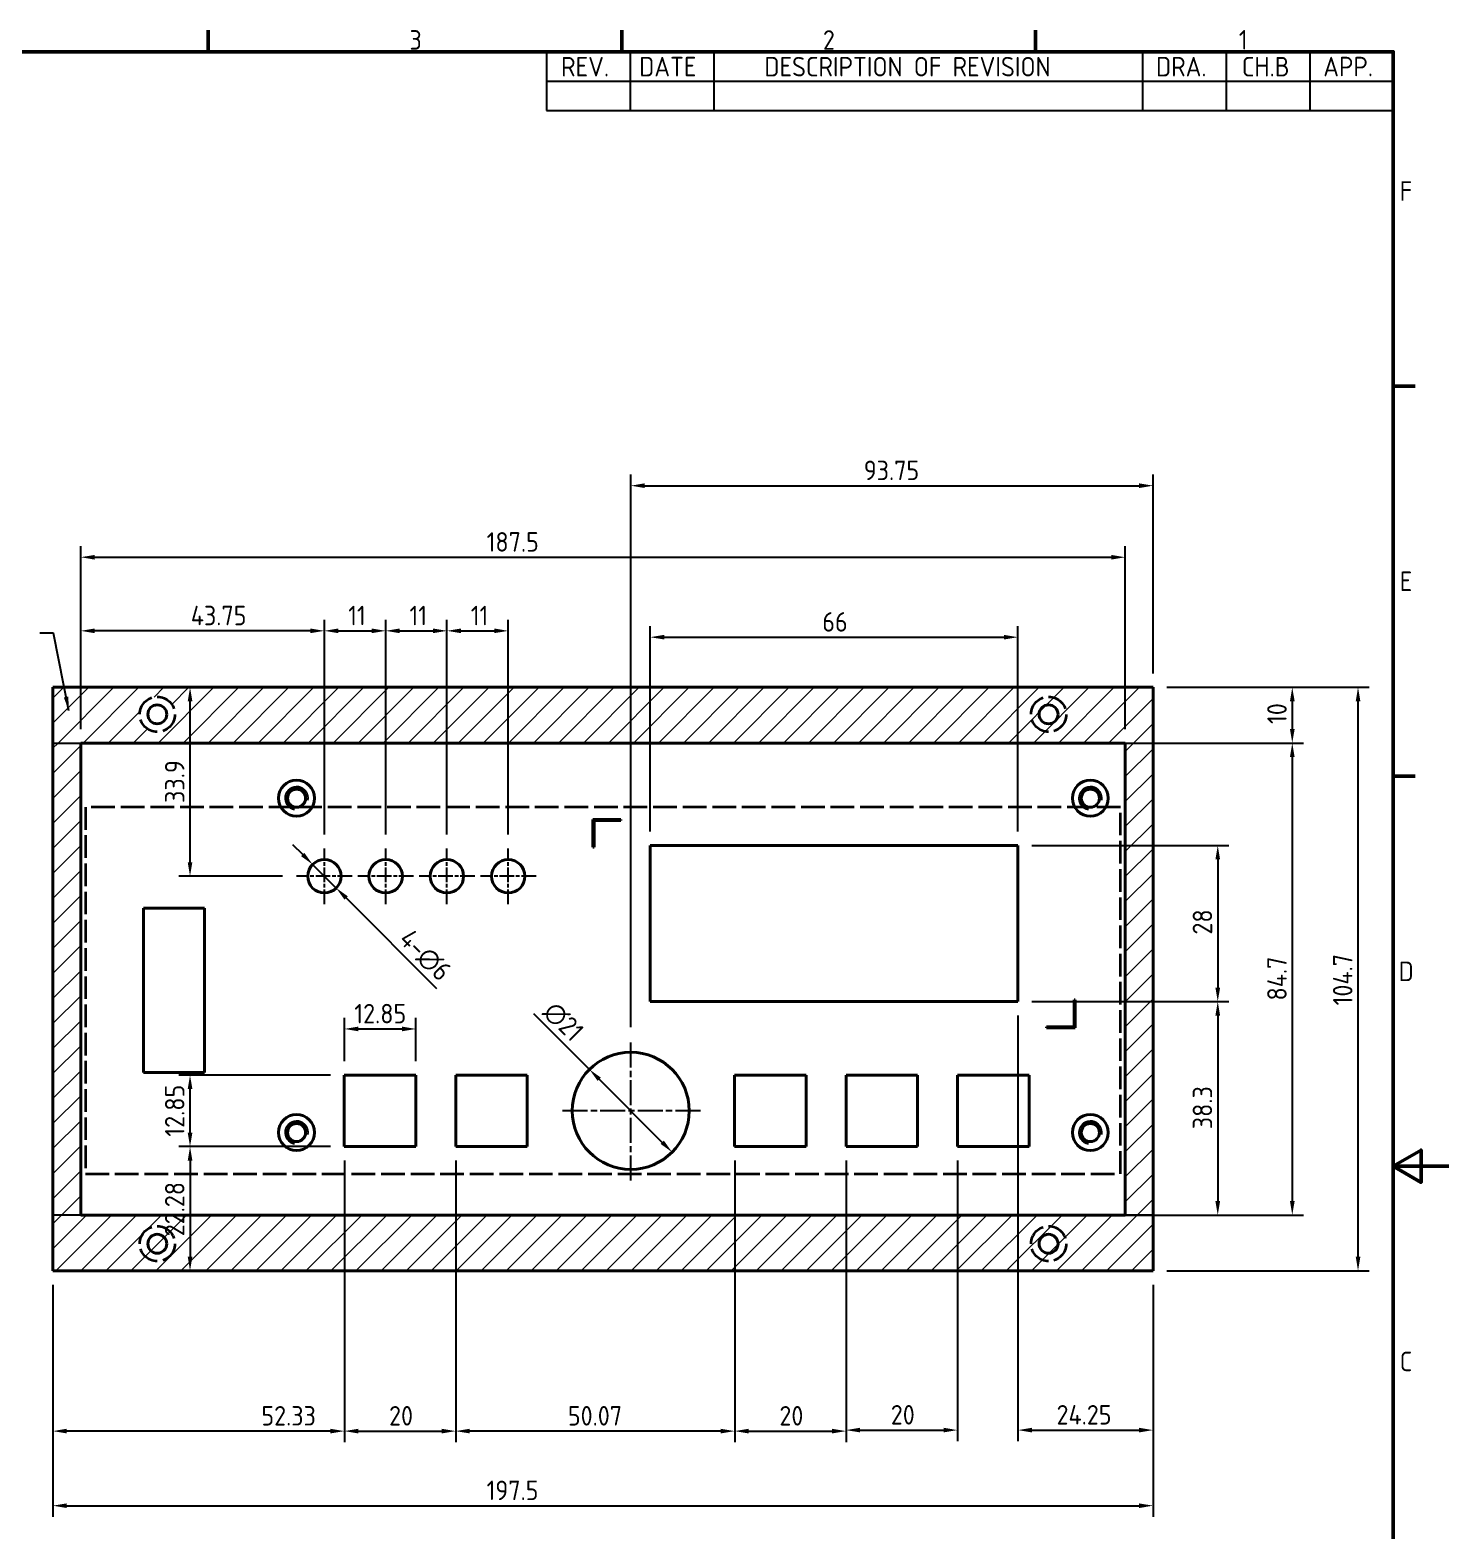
# Model space of a CAD drawing. Header units: millimetres. Extents: x 0 to 594, y 0 to 420.
# Drawn here: x 339.3 to 594, y 144.5 to 413.9 of the extents above; entities that cross this region are included whole.
import ezdxf

# ---------------------------------------------------------------- set-up
doc = ezdxf.new("R2010")
doc.units = ezdxf.units.MM
doc.linetypes.add('CHAIN', pattern=[0.3543, 0.2362, -0.0295, 0.0591, -0.0295])
doc.linetypes.add('DASHED', pattern=[0.2067, 0.1654, -0.0413])
doc.layers.get('0').update_dxf_attribs({"color": 3, "lineweight": 25})
for name, color, linetype, lineweight in [('가려진 것(ISO)', 2, 'DASHED', 35), ('가시적인 것(ISO)', 3, 'Continuous', 40), ('가시적인 좁은 것(ISO)', 3, 'Continuous', 35), ('경계(ISO)', 7, 'Continuous', 50), ('기호(ISO)', 5, 'Continuous', 25), ('스케치 형상(ISO)', 3, 'Continuous', 25), ('중심 표식(ISO)', 1, 'Continuous', 25), ('치수(ISO)', 2, 'Continuous', 25), ('해치(ISO)', 7, 'Continuous', 18)]:
    doc.layers.add(name, color=color, linetype=linetype, lineweight=lineweight)
doc.styles.add('문자 텍스트_PSTEK_POSCO', font='isocp.shx')
doc.styles.add('치수 텍스트_PSTEK_POSCO', font='isocp.shx')
doc.dimstyles.new('치수_PSTEK_POSCO', dxfattribs={"dimtxt": 3.5, "dimasz": 2.5, "dimexe": 2, "dimexo": 2.5, "dimgap": 1, "dimtad": 1, "dimrnd": 1e-08, "dimdsep": 46, "dimtxsty": '치수 텍스트_PSTEK_POSCO', "dimcen": 0.09, "dimdle": 10, "dimclrd": 7, "dimclre": 7, "dimclrt": 2, "dimadec": 1, "dimazin": 2, "dimtfac": 1, "dimtmove": 0, "dimatfit": 3, "dimfxl": 0, "dimtolj": 1, "dimlwd": -1, "dimlwe": -1, "dimarcsym": 0})
doc.dimstyles.new('치수_PSTEK_POSCO$7', dxfattribs={"dimtxt": 3.5, "dimasz": 2.5, "dimexe": 2, "dimexo": 2.5, "dimgap": 1, "dimtad": 1, "dimrnd": 1e-08, "dimdsep": 46, "dimtxsty": '치수 텍스트_PSTEK_POSCO', "dimcen": 0.09, "dimdle": 10, "dimclrd": 7, "dimclre": 7, "dimclrt": 2, "dimadec": 1, "dimazin": 2, "dimtfac": 1, "dimtmove": 0, "dimatfit": 3, "dimfxl": 0, "dimtolj": 1, "dimlwd": -1, "dimlwe": -1, "dimarcsym": 0})
pattern_1 = [(45, (0, 0), (-2.245064, 2.245064), [])]

# ---------------------------------------------------------------- blocks, each defined once
blk = doc.blocks.new('경계 Default Border')
at = {"layer": '경계(ISO)'}
for p, q in [((371.25, 410), (371.25, 413.9)), ((445.5, 410), (445.5, 413.9)), ((519.75, 410), (519.75, 413.9)), ((584, 350), (587.9, 350)), ((584, 280), (587.9, 280))]:
    blk.add_line(p, q, dxfattribs=at)
at = {"layer": '경계(ISO)', "flags": 128}
for points in [[(10, 10), (10, 410), (584, 410), (584, 10), (10, 10)], [(594, 210), (584, 210), (589, 212.89), (589, 207.11), (584, 210)]]:
    blk.add_lwpolyline(points, dxfattribs=at)
at = {"layer": '경계(ISO)', "color": 2, "char_height": 3.5, "attachment_point": 7, "style": '문자 텍스트_PSTEK_POSCO'}
for s, insert in [('3', (407.4, 410.37)), ('2', (481.61, 410.37)), ('1', (556.28, 410.4)), ('F', (585.15, 383.25)), ('E', (585.15, 313.22)), ('D', (584.96, 243.22)), ('C', (585.15, 173.22))]:
    blk.add_mtext(s, dxfattribs=dict(at, insert=insert))
blk = doc.blocks.new('*D31')
at = {"layer": 'Defpoints', "color": 0, "transparency": 16777216}
for p in [(368, 226.37), (395.7, 226.37), (395.7, 213.52)]:
    blk.add_point(p, dxfattribs=at)
at = {"layer": '치수(ISO)', "color": 7, "transparency": 16777216}
for p, q in [((393.2, 226.37), (366, 226.37)), ((368, 216.02), (368, 223.87)), ((393.2, 213.52), (366, 213.52))]:
    blk.add_line(p, q, dxfattribs=at)
for points in [[(367.59, 223.87), (368.42, 223.87), (368, 226.37)], [(367.59, 216.02), (368.42, 216.02), (368, 213.52)]]:
    blk.add_solid(points, dxfattribs=at)
at = {"layer": '치수(ISO)', "color": 2, "transparency": 16777216, "insert": (365.25, 215.32), "char_height": 3.5, "attachment_point": 4, "rotation": 90, "style": '치수 텍스트_PSTEK_POSCO'}
blk.add_mtext('\\A1;12.85', dxfattribs=at)
blk = doc.blocks.new('*D32')
at = {"layer": 'Defpoints', "color": 0, "transparency": 16777216}
for p in [(395.7, 213.52), (343.37, 191.25), (343.37, 162.47)]:
    blk.add_point(p, dxfattribs=at)
at = {"layer": '치수(ISO)', "color": 7, "transparency": 16777216}
for p, q in [((395.7, 211.02), (395.7, 160.47)), ((343.37, 188.75), (343.37, 160.47)), ((393.2, 162.47), (345.87, 162.47))]:
    blk.add_line(p, q, dxfattribs=at)
for points in [[(345.87, 162.89), (345.87, 162.06), (343.37, 162.47)], [(393.2, 162.89), (393.2, 162.06), (395.7, 162.47)]]:
    blk.add_solid(points, dxfattribs=at)
at = {"layer": '치수(ISO)', "color": 2, "transparency": 16777216, "insert": (380.81, 165.22), "char_height": 3.5, "attachment_point": 4, "style": '치수 텍스트_PSTEK_POSCO'}
blk.add_mtext('\\A1;52.33', dxfattribs=at)
blk = doc.blocks.new('*D33')
at = {"layer": 'Defpoints', "color": 0, "transparency": 16777216}
for p in [(535.87, 285.95), (535.87, 201.25), (565.87, 201.25)]:
    blk.add_point(p, dxfattribs=at)
at = {"layer": '치수(ISO)', "color": 7, "transparency": 16777216}
for p, q in [((538.37, 285.95), (567.87, 285.95)), ((565.87, 283.45), (565.87, 203.75)), ((538.37, 201.25), (567.87, 201.25))]:
    blk.add_line(p, q, dxfattribs=at)
for points in [[(565.45, 283.45), (566.29, 283.45), (565.87, 285.95)], [(565.45, 203.75), (566.29, 203.75), (565.87, 201.25)]]:
    blk.add_solid(points, dxfattribs=at)
at = {"layer": '치수(ISO)', "color": 2, "transparency": 16777216, "insert": (563.12, 239.75), "char_height": 3.5, "attachment_point": 4, "rotation": 90, "style": '치수 텍스트_PSTEK_POSCO'}
blk.add_mtext('\\A1;84.7', dxfattribs=at)
blk = doc.blocks.new('*D34')
at = {"layer": 'Defpoints', "color": 0, "transparency": 16777216}
for p in [(540.87, 295.95), (535.87, 285.95), (565.87, 285.95)]:
    blk.add_point(p, dxfattribs=at)
at = {"layer": '치수(ISO)', "color": 7, "transparency": 16777216}
for p, q in [((543.37, 295.95), (567.87, 295.95)), ((565.87, 293.45), (565.87, 288.45)), ((538.37, 285.95), (567.87, 285.95))]:
    blk.add_line(p, q, dxfattribs=at)
for points in [[(565.45, 293.45), (566.29, 293.45), (565.87, 295.95)], [(565.45, 288.45), (566.29, 288.45), (565.87, 285.95)]]:
    blk.add_solid(points, dxfattribs=at)
at = {"layer": '치수(ISO)', "color": 2, "transparency": 16777216, "insert": (563.12, 289.37), "char_height": 3.5, "attachment_point": 4, "rotation": 90, "style": '치수 텍스트_PSTEK_POSCO'}
blk.add_mtext('\\A1;10', dxfattribs=at)
blk = doc.blocks.new('*D35')
at = {"layer": 'Defpoints', "color": 0, "transparency": 16777216}
for p in [(535.87, 319.29), (348.37, 285.95), (535.87, 285.95)]:
    blk.add_point(p, dxfattribs=at)
at = {"layer": '치수(ISO)', "color": 7, "transparency": 16777216}
for p, q in [((348.37, 288.45), (348.37, 321.29)), ((535.87, 288.45), (535.87, 321.29)), ((350.87, 319.29), (533.37, 319.29))]:
    blk.add_line(p, q, dxfattribs=at)
for points in [[(350.87, 319.7), (350.87, 318.87), (348.37, 319.29)], [(533.37, 319.7), (533.37, 318.87), (535.87, 319.29)]]:
    blk.add_solid(points, dxfattribs=at)
at = {"layer": '치수(ISO)', "color": 2, "transparency": 16777216, "insert": (421.25, 322.04), "char_height": 3.5, "attachment_point": 4, "style": '치수 텍스트_PSTEK_POSCO'}
blk.add_mtext('\\A1;187.5', dxfattribs=at)
blk = doc.blocks.new('*D36')
at = {"layer": 'Defpoints', "color": 0, "transparency": 16777216}
for p in [(343.37, 295.95), (368, 295.95), (387.12, 262.05)]:
    blk.add_point(p, dxfattribs=at)
at = {"layer": '치수(ISO)', "color": 7, "transparency": 16777216}
for p, q in [((368, 264.55), (368, 293.45)), ((384.62, 262.05), (366, 262.05))]:
    blk.add_line(p, q, dxfattribs=at)
for points in [[(367.59, 293.45), (368.42, 293.45), (368, 295.95)], [(367.59, 264.55), (368.42, 264.55), (368, 262.05)]]:
    blk.add_solid(points, dxfattribs=at)
at = {"layer": '치수(ISO)', "color": 2, "transparency": 16777216, "insert": (365.25, 275.2), "char_height": 3.5, "attachment_point": 4, "rotation": 90, "style": '치수 텍스트_PSTEK_POSCO'}
blk.add_mtext('\\A1;33.9', dxfattribs=at)
blk = doc.blocks.new('*D37')
at = {"layer": 'Defpoints', "color": 0, "transparency": 16777216}
for p in [(348.37, 306.08), (348.37, 285.95), (392.12, 267.05)]:
    blk.add_point(p, dxfattribs=at)
at = {"layer": '치수(ISO)', "color": 7, "transparency": 16777216}
for p, q in [((348.37, 288.45), (348.37, 308.08)), ((392.12, 269.55), (392.12, 308.08)), ((389.62, 306.08), (350.87, 306.08))]:
    blk.add_line(p, q, dxfattribs=at)
for points in [[(350.87, 306.5), (350.87, 305.67), (348.37, 306.08)], [(389.62, 306.5), (389.62, 305.67), (392.12, 306.08)]]:
    blk.add_solid(points, dxfattribs=at)
at = {"layer": '치수(ISO)', "color": 2, "transparency": 16777216, "insert": (368.14, 308.83), "char_height": 3.5, "attachment_point": 4, "style": '치수 텍스트_PSTEK_POSCO'}
blk.add_mtext('\\A1;43.75', dxfattribs=at)
blk = doc.blocks.new('*D38')
at = {"layer": 'Defpoints', "color": 0, "transparency": 16777216}
for p in [(403.12, 306.08), (392.12, 267.05), (403.12, 267.05)]:
    blk.add_point(p, dxfattribs=at)
at = {"layer": '치수(ISO)', "color": 7, "transparency": 16777216}
for p, q in [((392.12, 269.55), (392.12, 308.08)), ((403.12, 269.55), (403.12, 308.08)), ((394.62, 306.08), (400.62, 306.08))]:
    blk.add_line(p, q, dxfattribs=at)
for points in [[(394.62, 306.5), (394.62, 305.67), (392.12, 306.08)], [(400.62, 306.5), (400.62, 305.67), (403.12, 306.08)]]:
    blk.add_solid(points, dxfattribs=at)
at = {"layer": '치수(ISO)', "color": 2, "transparency": 16777216, "insert": (396.4, 308.83), "char_height": 3.5, "attachment_point": 4, "style": '치수 텍스트_PSTEK_POSCO'}
blk.add_mtext('\\A1;11', dxfattribs=at)
blk = doc.blocks.new('*D39')
at = {"layer": 'Defpoints', "color": 0, "transparency": 16777216}
for p in [(414.12, 306.08), (403.12, 267.05), (414.12, 267.05)]:
    blk.add_point(p, dxfattribs=at)
at = {"layer": '치수(ISO)', "color": 7, "transparency": 16777216}
for p, q in [((403.12, 269.55), (403.12, 308.08)), ((414.12, 269.55), (414.12, 308.08)), ((405.62, 306.08), (411.62, 306.08))]:
    blk.add_line(p, q, dxfattribs=at)
for points in [[(405.62, 306.5), (405.62, 305.67), (403.12, 306.08)], [(411.62, 306.5), (411.62, 305.67), (414.12, 306.08)]]:
    blk.add_solid(points, dxfattribs=at)
at = {"layer": '치수(ISO)', "color": 2, "transparency": 16777216, "insert": (407.4, 308.83), "char_height": 3.5, "attachment_point": 4, "style": '치수 텍스트_PSTEK_POSCO'}
blk.add_mtext('\\A1;11', dxfattribs=at)
blk = doc.blocks.new('*D40')
at = {"layer": 'Defpoints', "color": 0, "transparency": 16777216}
for p in [(425.12, 306.08), (414.12, 267.05), (425.12, 267.05)]:
    blk.add_point(p, dxfattribs=at)
at = {"layer": '치수(ISO)', "color": 7, "transparency": 16777216}
for p, q in [((414.12, 269.55), (414.12, 308.08)), ((425.12, 269.55), (425.12, 308.08)), ((416.62, 306.08), (422.62, 306.08))]:
    blk.add_line(p, q, dxfattribs=at)
for points in [[(416.62, 306.5), (416.62, 305.67), (414.12, 306.08)], [(422.62, 306.5), (422.62, 305.67), (425.12, 306.08)]]:
    blk.add_solid(points, dxfattribs=at)
at = {"layer": '치수(ISO)', "color": 2, "transparency": 16777216, "insert": (418.4, 308.83), "char_height": 3.5, "attachment_point": 4, "style": '치수 텍스트_PSTEK_POSCO'}
blk.add_mtext('\\A1;11', dxfattribs=at)
blk = doc.blocks.new('*D41')
at = {"layer": 'Defpoints', "color": 0, "transparency": 16777216}
for p in [(465.77, 213.52), (485.77, 213.52), (485.77, 162.47)]:
    blk.add_point(p, dxfattribs=at)
at = {"layer": '치수(ISO)', "color": 7, "transparency": 16777216}
for p, q in [((465.77, 211.02), (465.77, 160.47)), ((485.77, 211.02), (485.77, 160.47)), ((468.27, 162.47), (483.27, 162.47))]:
    blk.add_line(p, q, dxfattribs=at)
for points in [[(468.27, 162.89), (468.27, 162.06), (465.77, 162.47)], [(483.27, 162.89), (483.27, 162.06), (485.77, 162.47)]]:
    blk.add_solid(points, dxfattribs=at)
at = {"layer": '치수(ISO)', "color": 2, "transparency": 16777216, "insert": (473.8, 165.22), "char_height": 3.5, "attachment_point": 4, "style": '치수 텍스트_PSTEK_POSCO'}
blk.add_mtext('\\A1;20', dxfattribs=at)
blk = doc.blocks.new('*D42')
at = {"layer": 'Defpoints', "color": 0, "transparency": 16777216}
for p in [(485.77, 213.52), (505.77, 213.52), (505.77, 162.65)]:
    blk.add_point(p, dxfattribs=at)
at = {"layer": '치수(ISO)', "color": 7, "transparency": 16777216}
for p, q in [((485.77, 211.02), (485.77, 160.65)), ((505.77, 211.02), (505.77, 160.65)), ((488.27, 162.65), (503.27, 162.65))]:
    blk.add_line(p, q, dxfattribs=at)
for points in [[(488.27, 163.07), (488.27, 162.24), (485.77, 162.65)], [(503.27, 163.07), (503.27, 162.24), (505.77, 162.65)]]:
    blk.add_solid(points, dxfattribs=at)
at = {"layer": '치수(ISO)', "color": 2, "transparency": 16777216, "insert": (493.8, 165.4), "char_height": 3.5, "attachment_point": 4, "style": '치수 텍스트_PSTEK_POSCO'}
blk.add_mtext('\\A1;20', dxfattribs=at)
blk = doc.blocks.new('*D43')
at = {"layer": 'Defpoints', "color": 0, "transparency": 16777216}
for p in [(415.7, 213.52), (465.77, 213.52), (415.7, 162.47)]:
    blk.add_point(p, dxfattribs=at)
at = {"layer": '치수(ISO)', "color": 7, "transparency": 16777216}
for p, q in [((415.7, 211.02), (415.7, 160.47)), ((465.77, 211.02), (465.77, 160.47)), ((463.27, 162.47), (418.2, 162.47))]:
    blk.add_line(p, q, dxfattribs=at)
for points in [[(418.2, 162.89), (418.2, 162.06), (415.7, 162.47)], [(463.27, 162.89), (463.27, 162.06), (465.77, 162.47)]]:
    blk.add_solid(points, dxfattribs=at)
at = {"layer": '치수(ISO)', "color": 2, "transparency": 16777216, "insert": (435.83, 165.22), "char_height": 3.5, "attachment_point": 4, "style": '치수 텍스트_PSTEK_POSCO'}
blk.add_mtext('\\A1;50.07', dxfattribs=at)
blk = doc.blocks.new('*D44')
at = {"layer": 'Defpoints', "color": 0, "transparency": 16777216}
for p in [(343.37, 191.25), (540.87, 191.25), (540.87, 149.09)]:
    blk.add_point(p, dxfattribs=at)
at = {"layer": '치수(ISO)', "color": 7, "transparency": 16777216}
for p, q in [((343.37, 188.75), (343.37, 147.09)), ((540.87, 188.75), (540.87, 147.09)), ((345.87, 149.09), (538.37, 149.09))]:
    blk.add_line(p, q, dxfattribs=at)
for points in [[(345.87, 149.5), (345.87, 148.67), (343.37, 149.09)], [(538.37, 149.5), (538.37, 148.67), (540.87, 149.09)]]:
    blk.add_solid(points, dxfattribs=at)
at = {"layer": '치수(ISO)', "color": 2, "transparency": 16777216, "insert": (421.24, 151.84), "char_height": 3.5, "attachment_point": 4, "style": '치수 텍스트_PSTEK_POSCO'}
blk.add_mtext('\\A1;197.5', dxfattribs=at)
blk = doc.blocks.new('*D45')
at = {"layer": 'Defpoints', "color": 0, "transparency": 16777216}
for p in [(408.55, 234.64), (395.7, 226.37), (408.55, 226.37)]:
    blk.add_point(p, dxfattribs=at)
at = {"layer": '치수(ISO)', "color": 7, "transparency": 16777216}
for p, q in [((395.7, 228.87), (395.7, 236.64)), ((398.2, 234.64), (406.05, 234.64)), ((408.55, 228.87), (408.55, 236.64))]:
    blk.add_line(p, q, dxfattribs=at)
for points in [[(398.2, 235.06), (398.2, 234.22), (395.7, 234.64)], [(406.05, 235.06), (406.05, 234.22), (408.55, 234.64)]]:
    blk.add_solid(points, dxfattribs=at)
at = {"layer": '치수(ISO)', "color": 2, "transparency": 16777216, "insert": (397.5, 237.39), "char_height": 3.5, "attachment_point": 4, "style": '치수 텍스트_PSTEK_POSCO'}
blk.add_mtext('\\A1;12.85', dxfattribs=at)
blk = doc.blocks.new('*D46')
at = {"layer": 'Defpoints', "color": 0, "transparency": 16777216}
for p in [(395.7, 213.52), (415.7, 213.52), (415.7, 162.47)]:
    blk.add_point(p, dxfattribs=at)
at = {"layer": '치수(ISO)', "color": 7, "transparency": 16777216}
for p, q in [((395.7, 211.02), (395.7, 160.47)), ((415.7, 211.02), (415.7, 160.47)), ((398.2, 162.47), (413.2, 162.47))]:
    blk.add_line(p, q, dxfattribs=at)
for points in [[(398.2, 162.89), (398.2, 162.06), (395.7, 162.47)], [(413.2, 162.89), (413.2, 162.06), (415.7, 162.47)]]:
    blk.add_solid(points, dxfattribs=at)
at = {"layer": '치수(ISO)', "color": 2, "transparency": 16777216, "insert": (403.73, 165.22), "char_height": 3.5, "attachment_point": 4, "style": '치수 텍스트_PSTEK_POSCO'}
blk.add_mtext('\\A1;20', dxfattribs=at)
blk = doc.blocks.new('*D47')
at = {"layer": 'Defpoints', "color": 0, "transparency": 16777216}
for p in [(540.87, 332.13), (540.87, 295.95), (447.12, 232.45)]:
    blk.add_point(p, dxfattribs=at)
at = {"layer": '치수(ISO)', "color": 7, "transparency": 16777216}
for p, q in [((447.12, 234.95), (447.12, 334.13)), ((540.87, 298.45), (540.87, 334.13)), ((449.62, 332.13), (538.37, 332.13))]:
    blk.add_line(p, q, dxfattribs=at)
for points in [[(449.62, 332.55), (449.62, 331.71), (447.12, 332.13)], [(538.37, 332.55), (538.37, 331.71), (540.87, 332.13)]]:
    blk.add_solid(points, dxfattribs=at)
at = {"layer": '치수(ISO)', "color": 2, "transparency": 16777216, "insert": (488.95, 334.88), "char_height": 3.5, "attachment_point": 4, "style": '치수 텍스트_PSTEK_POSCO'}
blk.add_mtext('\\A1;93.75', dxfattribs=at)
blk = doc.blocks.new('*D48')
at = {"layer": 'Defpoints', "color": 0, "transparency": 16777216}
for p in [(516.62, 304.94), (450.62, 267.55), (516.62, 267.55)]:
    blk.add_point(p, dxfattribs=at)
at = {"layer": '치수(ISO)', "color": 7, "transparency": 16777216}
for p, q in [((450.62, 270.05), (450.62, 306.94)), ((453.12, 304.94), (514.12, 304.94)), ((516.62, 270.05), (516.62, 306.94))]:
    blk.add_line(p, q, dxfattribs=at)
for points in [[(453.12, 305.36), (453.12, 304.53), (450.62, 304.94)], [(514.12, 305.36), (514.12, 304.53), (516.62, 304.94)]]:
    blk.add_solid(points, dxfattribs=at)
at = {"layer": '치수(ISO)', "color": 2, "transparency": 16777216, "insert": (481.5, 307.69), "char_height": 3.5, "attachment_point": 4, "style": '치수 텍스트_PSTEK_POSCO'}
blk.add_mtext('\\A1;66', dxfattribs=at)
blk = doc.blocks.new('*D49')
at = {"layer": 'Defpoints', "color": 0, "transparency": 16777216}
for p in [(516.62, 267.55), (516.62, 239.55), (552.49, 239.55)]:
    blk.add_point(p, dxfattribs=at)
at = {"layer": '치수(ISO)', "color": 7, "transparency": 16777216}
for p, q in [((519.12, 267.55), (554.49, 267.55)), ((552.49, 265.05), (552.49, 242.05)), ((519.12, 239.55), (554.49, 239.55))]:
    blk.add_line(p, q, dxfattribs=at)
for points in [[(552.07, 265.05), (552.91, 265.05), (552.49, 267.55)], [(552.07, 242.05), (552.91, 242.05), (552.49, 239.55)]]:
    blk.add_solid(points, dxfattribs=at)
at = {"layer": '치수(ISO)', "color": 2, "transparency": 16777216, "insert": (549.74, 251.58), "char_height": 3.5, "attachment_point": 4, "rotation": 90, "style": '치수 텍스트_PSTEK_POSCO'}
blk.add_mtext('\\A1;28', dxfattribs=at)
blk = doc.blocks.new('*D50')
at = {"layer": 'Defpoints', "color": 0, "transparency": 16777216}
for p in [(516.62, 239.55), (540.87, 191.25), (540.87, 162.65)]:
    blk.add_point(p, dxfattribs=at)
at = {"layer": '치수(ISO)', "color": 7, "transparency": 16777216}
for p, q in [((516.62, 237.05), (516.62, 160.65)), ((540.87, 188.75), (540.87, 160.65)), ((519.12, 162.65), (538.37, 162.65))]:
    blk.add_line(p, q, dxfattribs=at)
for points in [[(519.12, 163.07), (519.12, 162.24), (516.62, 162.65)], [(538.37, 163.07), (538.37, 162.24), (540.87, 162.65)]]:
    blk.add_solid(points, dxfattribs=at)
at = {"layer": '치수(ISO)', "color": 2, "transparency": 16777216, "insert": (523.55, 165.4), "char_height": 3.5, "attachment_point": 4, "style": '치수 텍스트_PSTEK_POSCO'}
blk.add_mtext('\\A1;24.25', dxfattribs=at)
blk = doc.blocks.new('*D51')
at = {"layer": 'Defpoints', "color": 0, "transparency": 16777216}
for p in [(516.62, 239.55), (535.87, 201.25), (552.49, 201.25)]:
    blk.add_point(p, dxfattribs=at)
at = {"layer": '치수(ISO)', "color": 7, "transparency": 16777216}
for p, q in [((519.12, 239.55), (554.49, 239.55)), ((552.49, 237.05), (552.49, 203.75)), ((538.37, 201.25), (554.49, 201.25))]:
    blk.add_line(p, q, dxfattribs=at)
for points in [[(552.07, 237.05), (552.91, 237.05), (552.49, 239.55)], [(552.07, 203.75), (552.91, 203.75), (552.49, 201.25)]]:
    blk.add_solid(points, dxfattribs=at)
at = {"layer": '치수(ISO)', "color": 2, "transparency": 16777216, "insert": (549.74, 216.65), "char_height": 3.5, "attachment_point": 4, "rotation": 90, "style": '치수 텍스트_PSTEK_POSCO'}
blk.add_mtext('\\A1;38.3', dxfattribs=at)
blk = doc.blocks.new('*D52')
at = {"layer": 'Defpoints', "color": 0, "transparency": 16777216}
for p in [(540.87, 295.95), (577.67, 295.95), (540.87, 191.25)]:
    blk.add_point(p, dxfattribs=at)
at = {"layer": '치수(ISO)', "color": 7, "transparency": 16777216}
for p, q in [((543.37, 295.95), (579.67, 295.95)), ((577.67, 193.75), (577.67, 293.45)), ((543.37, 191.25), (579.67, 191.25))]:
    blk.add_line(p, q, dxfattribs=at)
for points in [[(577.26, 293.45), (578.09, 293.45), (577.67, 295.95)], [(577.26, 193.75), (578.09, 193.75), (577.67, 191.25)]]:
    blk.add_solid(points, dxfattribs=at)
at = {"layer": '치수(ISO)', "color": 2, "transparency": 16777216, "insert": (574.92, 238.87), "char_height": 3.5, "attachment_point": 4, "rotation": 90, "style": '치수 텍스트_PSTEK_POSCO'}
blk.add_mtext('\\A1;104.7', dxfattribs=at)
blk = doc.blocks.new('*D53')
at = {"layer": 'Defpoints', "color": 0, "transparency": 16777216}
for p in [(439.7, 227.37), (454.55, 212.52)]:
    blk.add_point(p, dxfattribs=at)
at = {"layer": '치수(ISO)', "color": 7, "transparency": 16777216}
for p, q in [((439.7, 227.37), (429.7, 237.37)), ((452.78, 214.29), (441.46, 225.6))]:
    blk.add_line(p, q, dxfattribs=at)
for points in [[(441.76, 225.9), (441.17, 225.31), (439.7, 227.37)], [(453.07, 214.58), (452.48, 214), (454.55, 212.52)]]:
    blk.add_solid(points, dxfattribs=at)
at = {"layer": '치수(ISO)', "color": 2, "transparency": 16777216, "insert": (432.35, 238.61), "char_height": 3.5, "attachment_point": 4, "rotation": 315, "style": '치수 텍스트_PSTEK_POSCO'}
blk.add_mtext('\\A1;∅21', dxfattribs=at)
blk = doc.blocks.new('*D54')
at = {"layer": 'Defpoints', "color": 0, "transparency": 16777216}
for p in [(390, 264.17), (394.24, 259.93)]:
    blk.add_point(p, dxfattribs=at)
at = {"layer": '치수(ISO)', "color": 7, "transparency": 16777216}
for p, q in [((388.23, 265.94), (386.46, 267.7)), ((390, 264.17), (394.24, 259.93)), ((396.01, 258.16), (412.26, 241.9))]:
    blk.add_line(p, q, dxfattribs=at)
for points in [[(388.53, 266.23), (387.94, 265.64), (390, 264.17)], [(396.31, 258.45), (395.72, 257.86), (394.24, 259.93)]]:
    blk.add_solid(points, dxfattribs=at)
at = {"layer": '치수(ISO)', "color": 2, "transparency": 16777216, "insert": (406.45, 251.61), "char_height": 3.5, "attachment_point": 4, "rotation": 315, "style": '치수 텍스트_PSTEK_POSCO'}
blk.add_mtext('\\A1;4-∅6', dxfattribs=at)
blk = doc.blocks.new('*D55')
at = {"layer": 'Defpoints', "color": 0, "transparency": 16777216}
for p in [(395.7, 213.52), (343.37, 191.25), (368, 191.25)]:
    blk.add_point(p, dxfattribs=at)
at = {"layer": '치수(ISO)', "color": 7, "transparency": 16777216}
for p, q in [((393.2, 213.52), (366, 213.52)), ((368, 211.02), (368, 193.75))]:
    blk.add_line(p, q, dxfattribs=at)
for points in [[(367.59, 211.02), (368.42, 211.02), (368, 213.52)], [(367.59, 193.75), (368.42, 193.75), (368, 191.25)]]:
    blk.add_solid(points, dxfattribs=at)
at = {"layer": '치수(ISO)', "color": 2, "transparency": 16777216, "insert": (365.25, 197.44), "char_height": 3.5, "attachment_point": 4, "rotation": 90, "style": '치수 텍스트_PSTEK_POSCO'}
blk.add_mtext('\\A1;22.28', dxfattribs=at)

msp = doc.modelspace()

# ---------------------------------------------------------------- hatches: boundary and pattern name
at = {"layer": '해치(ISO)'}
h = msp.add_hatch(dxfattribs=at)
h.set_pattern_fill('ANSI31', color=1, scale=25.4, style=0)
h.set_pattern_definition(pattern_1)
edge = h.paths.add_edge_path(flags=0)
edge.add_arc((362.1215, 291.0972), 3.15, 0, 360)
h.paths.add_polyline_path([(540.8715, 295.9472), (343.3715, 295.9472), (343.3715, 285.9472), (540.8715, 285.9472)])
h = msp.add_hatch(dxfattribs=at)
h.set_pattern_fill('ANSI31', color=1, scale=25.4, style=0)
h.set_pattern_definition(pattern_1)
h.paths.add_polyline_path([(343.3715, 285.9472), (343.3715, 201.2472), (348.3715, 201.2472), (348.3715, 285.9472)])
h = msp.add_hatch(dxfattribs=at)
h.set_pattern_fill('ANSI31', color=1, scale=25.4, style=0)
h.set_pattern_definition(pattern_1)
h.paths.add_polyline_path([(540.8715, 285.9472), (535.8715, 285.9472), (535.8715, 201.2472), (540.8715, 201.2472)])
h = msp.add_hatch(dxfattribs=at)
h.set_pattern_fill('ANSI31', color=1, scale=25.4, style=0)
h.set_pattern_definition(pattern_1)
h.paths.add_polyline_path([(343.3715, 191.2472), (540.8715, 191.2472), (540.8715, 201.2472), (343.3715, 201.2472)])

# ---------------------------------------------------------------- linework, layer by layer
at = {"layer": '가려진 것(ISO)', "ltscale": 24.487366}
for p, q in [((349.2215, 274.4472), (349.2215, 208.6472)), ((535.0215, 208.6472), (535.0215, 274.4472))]:
    msp.add_line(p, q, dxfattribs=at)
at = {"layer": '가려진 것(ISO)', "ltscale": 25.682493}
for p, q in [((535.0215, 274.4472), (349.2215, 274.4472)), ((349.2215, 208.6472), (535.0215, 208.6472))]:
    msp.add_line(p, q, dxfattribs=at)
at = {"layer": '가려진 것(ISO)', "ltscale": 23.938116}
for centre in [(362.1215, 291.0972), (522.1215, 291.0972), (362.1215, 196.0972), (522.1215, 196.0972)]:
    msp.add_circle(centre, 3.15, dxfattribs=at)
at = {"layer": '가시적인 것(ISO)'}
for p, q in [((540.8715, 295.9472), (343.3715, 295.9472)), ((343.3715, 295.9472), (343.3715, 191.2472)), ((540.8715, 191.2472), (540.8715, 295.9472)), ((348.3715, 201.2472), (348.3715, 285.9472)), ((348.3715, 285.9472), (535.8715, 285.9472)), ((535.8715, 285.9472), (535.8715, 201.2472)), ((440.3215, 272.2472), (445.3215, 272.2472)), ((440.3215, 267.2472), (440.3215, 272.2472)), ((440.5215, 272.0472), (440.5215, 267.2472)), ((445.3215, 272.0472), (440.5215, 272.0472)), ((445.3215, 272.2472), (445.3215, 272.0472)), ((440.5215, 267.2472), (440.3215, 267.2472)), ((450.6215, 239.5472), (450.6215, 267.5472)), ((450.6215, 267.5472), (516.6215, 267.5472)), ((516.6215, 267.5472), (516.6215, 239.5472)), ((359.6215, 226.7972), (359.6215, 256.2972)), ((359.6215, 256.2972), (370.6215, 256.2972)), ((370.6215, 256.2972), (370.6215, 226.7972)), ((526.7215, 239.8472), (526.9215, 239.8472)), ((526.7215, 235.0472), (526.7215, 239.8472)), ((526.9215, 239.8472), (526.9215, 234.8472)), ((516.6215, 239.5472), (450.6215, 239.5472)), ((521.7215, 235.0472), (526.7215, 235.0472)), ((521.7215, 234.8472), (521.7215, 235.0472)), ((526.9215, 234.8472), (521.7215, 234.8472)), ((370.6215, 226.7972), (359.6215, 226.7972)), ((395.6965, 213.5222), (395.6965, 226.3722)), ((395.6965, 226.3722), (408.5465, 226.3722)), ((408.5465, 226.3722), (408.5465, 213.5222)), ((415.6965, 213.5222), (415.6965, 226.3722)), ((415.6965, 226.3722), (428.5465, 226.3722)), ((428.5465, 226.3722), (428.5465, 213.5222)), ((465.7665, 213.5222), (465.7665, 226.3722)), ((465.7665, 226.3722), (478.6165, 226.3722)), ((478.6165, 226.3722), (478.6165, 213.5222)), ((485.7665, 213.5222), (485.7665, 226.3722)), ((485.7665, 226.3722), (498.6165, 226.3722)), ((498.6165, 226.3722), (498.6165, 213.5222)), ((505.7665, 213.5222), (505.7665, 226.3722)), ((505.7665, 226.3722), (518.6165, 226.3722)), ((518.6165, 226.3722), (518.6165, 213.5222)), ((408.5465, 213.5222), (395.6965, 213.5222)), ((428.5465, 213.5222), (415.6965, 213.5222)), ((478.6165, 213.5222), (465.7665, 213.5222)), ((498.6165, 213.5222), (485.7665, 213.5222)), ((518.6165, 213.5222), (505.7665, 213.5222)), ((535.8715, 201.2472), (348.3715, 201.2472)), ((343.3715, 191.2472), (540.8715, 191.2472))]:
    msp.add_line(p, q, dxfattribs=at)
for centre, radius in [((362.1215, 291.0972), 1.7), ((522.1215, 291.0972), 1.7), ((387.1215, 276.0472), 3.225), ((387.1215, 276.0472), 1.621), ((529.6215, 276.0472), 3.225), ((529.6215, 276.0472), 1.621), ((392.1215, 262.0472), 3), ((403.1215, 262.0472), 3), ((414.1215, 262.0472), 3), ((425.1215, 262.0472), 3), ((447.1215, 219.9472), 10.5), ((387.1215, 216.0472), 3.225), ((529.6215, 216.0472), 3.225), ((387.1215, 216.0472), 1.621), ((529.6215, 216.0472), 1.621), ((362.1215, 196.0972), 1.7), ((522.1215, 196.0972), 1.7)]:
    msp.add_circle(centre, radius, dxfattribs=at)
at = {"layer": '가시적인 좁은 것(ISO)'}
for centre in [(387.1215, 276.0472), (529.6215, 276.0472), (387.1215, 216.0472), (529.6215, 216.0472)]:
    msp.add_arc(centre, 2, 350, 260, dxfattribs=at)
at = {"layer": '기호(ISO)'}
for p, q in [((432, 410), (584, 410)), ((432, 410), (432, 404.72)), ((447, 410), (447, 404.72)), ((462, 410), (462, 404.72)), ((539, 410), (539, 404.72)), ((554, 410), (554, 404.72)), ((569, 410), (569, 404.72)), ((584, 410), (584, 404.72)), ((432, 404.72), (584, 404.72)), ((432, 404.72), (432, 399.44)), ((447, 404.72), (447, 399.44)), ((462, 404.72), (462, 399.44)), ((539, 404.72), (539, 399.44)), ((554, 404.72), (554, 399.44)), ((569, 404.72), (569, 399.44)), ((584, 404.72), (584, 399.44)), ((432, 399.44), (584, 399.44))]:
    msp.add_line(p, q, dxfattribs=at)
at = {"layer": '스케치 형상(ISO)'}
for p, q in [((540.8715, 295.9472), (343.3715, 295.9472)), ((343.3715, 295.9472), (343.3715, 285.9472)), ((540.8715, 285.9472), (540.8715, 295.9472)), ((343.3715, 285.9472), (540.8715, 285.9472)), ((343.3715, 201.2472), (343.3715, 285.9472)), ((343.3715, 285.9472), (348.3715, 285.9472)), ((348.3715, 285.9472), (348.3715, 201.2472)), ((535.8715, 274.4472), (535.8715, 201.2472)), ((540.8715, 201.2472), (540.8715, 274.4472)), ((540.8715, 201.2472), (343.3715, 201.2472)), ((343.3715, 201.2472), (343.3715, 191.2472)), ((348.3715, 201.2472), (343.3715, 201.2472)), ((535.8715, 201.2472), (540.8715, 201.2472)), ((540.8715, 191.2472), (540.8715, 201.2472)), ((343.3715, 191.2472), (540.8715, 191.2472))]:
    msp.add_line(p, q, dxfattribs=at)
at = {"layer": '중심 표식(ISO)', "linetype": 'CHAIN', "ltscale": 11.111974}
for p, q in [((392.1215, 257.0472), (392.1215, 267.0472)), ((403.1215, 257.0472), (403.1215, 267.0472)), ((414.1215, 257.0472), (414.1215, 267.0472)), ((425.1215, 257.0472), (425.1215, 267.0472)), ((397.1215, 262.0472), (387.1215, 262.0472)), ((408.1215, 262.0472), (398.1215, 262.0472)), ((419.1215, 262.0472), (409.1215, 262.0472)), ((430.1215, 262.0472), (420.1215, 262.0472))]:
    msp.add_line(p, q, dxfattribs=at)
at = {"layer": '중심 표식(ISO)', "linetype": 'CHAIN', "ltscale": 19.051651}
for p, q in [((447.1215, 207.4472), (447.1215, 232.4472)), ((459.6215, 219.9472), (434.6215, 219.9472))]:
    msp.add_line(p, q, dxfattribs=at)

# ---------------------------------------------------------------- block references
msp.add_blockref('경계 Default Border', (0, 0))

# ---------------------------------------------------------------- texts
at = {"layer": '기호(ISO)', "color": 2, "char_height": 3.5, "attachment_point": 7, "style": '문자 텍스트_PSTEK_POSCO'}
for s, insert in [('REV.', (434.614, 405.5725)), ('DATE', (448.6399, 405.5725)), ('DESCRIPTION OF REVISION', (471.1098, 405.5725)), ('DRA.', (541.42, 405.5725)), ('CH.B', (556.808, 405.5725)), ('APP.', (571.4228, 405.585))]:
    msp.add_mtext(s, dxfattribs=dict(at, insert=insert))

# ---------------------------------------------------------------- dimensions: what is measured, and where the dimension line sits
at = {"layer": '치수(ISO)', "color": 7}
for base, p1, p2, picture, middle in [((540.8715, 332.1284), (447.1215, 232.4472), (540.8715, 295.9472), '*D47', (493.9965, 332.1284)), ((348.3715, 306.0832), (392.1215, 267.0472), (348.3715, 285.9472), '*D37', (373.2853, 306.0832)), ((403.1215, 306.0832), (392.1215, 267.0472), (403.1215, 267.0472), '*D38', (397.6215, 306.0832)), ((414.1215, 306.0832), (403.1215, 267.0472), (414.1215, 267.0472), '*D39', (408.6215, 306.0832)), ((425.1215, 306.0832), (414.1215, 267.0472), (425.1215, 267.0472), '*D40', (419.6215, 306.0832)), ((408.5465, 234.6397), (395.6965, 226.3722), (408.5465, 226.3722), '*D45', (402.1215, 234.6397)), ((343.3714759035, 162.4726521675), (395.6964759035, 213.5221917494), (343.3714759035, 191.2471917494), '*D32', (385.7839759035, 162.4726521675)), ((415.6965, 162.4727), (395.6965, 213.5222), (415.6965, 213.5222), '*D46', (405.6965, 162.4727)), ((415.6965, 162.4727), (465.7665, 213.5222), (415.6965, 213.5222), '*D43', (440.7315, 162.4727)), ((485.7665, 162.4727), (465.7665, 213.5222), (485.7665, 213.5222), '*D41', (475.7665, 162.4727)), ((505.7665, 162.6535), (485.7665, 213.5222), (505.7665, 213.5222), '*D42', (495.7665, 162.6535))]:
    dim = msp.add_linear_dim(base=base, p1=p1, p2=p2, dimstyle='치수_PSTEK_POSCO', override={"dimdec": 2, "dimtp": 0, "dimtm": 0, "dimtdec": 2, "dimtofl": 0, "dimatfit": 1}, dxfattribs=at)
    dim.commit()
    dim.dimension.update_dxf_attribs({"geometry": picture, "text_midpoint": middle, "dimtype": 160})
for base, p1, p2, angle, override, picture, middle in [((535.8715, 319.2867), (348.3715, 285.9472), (535.8715, 285.9472), 180, {"dimdec": 2, "dimtp": 0, "dimtm": 0, "dimtdec": 2, "dimtofl": 0, "dimatfit": 1}, '*D35', (425.8715, 319.2867)), ((516.6215, 304.9434), (450.6215, 267.5472), (516.6215, 267.5472), 180, {"dimdec": 2, "dimtp": 0, "dimtm": 0, "dimtdec": 2, "dimtofl": 0, "dimatfit": 1}, '*D48', (483.6215, 304.9434)), ((368.0025, 295.9472), (387.1215, 262.0472), (343.3715, 295.9472), 90, {"dimdec": 2, "dimse2": 1, "dimtp": 0, "dimtm": 0, "dimtdec": 2, "dimtofl": 0, "dimatfit": 1}, '*D36', (368.0025, 278.9972)), ((565.8715, 285.9472), (540.8715, 295.9472), (535.8715, 285.9472), 90, {"dimdec": 2, "dimtp": 0, "dimtm": 0, "dimtdec": 2, "dimtofl": 0, "dimatfit": 1}, '*D34', (565.8715, 290.9472)), ((577.674, 295.9472), (540.8715, 191.2472), (540.8715, 295.9472), 90, {"dimdec": 2, "dimtp": 0, "dimtm": 0, "dimtdec": 2, "dimtofl": 0, "dimatfit": 1}, '*D52', (577.674, 243.5972)), ((565.8715, 201.2472), (535.8715, 285.9472), (535.8715, 201.2472), 90, {"dimdec": 2, "dimtp": 0, "dimtm": 0, "dimtdec": 2, "dimtofl": 0, "dimatfit": 1}, '*D33', (565.8715, 243.5972)), ((552.4904, 239.5472), (516.6215, 267.5472), (516.6215, 239.5472), 90, {"dimdec": 2, "dimtp": 0, "dimtm": 0, "dimtdec": 2, "dimtofl": 0, "dimatfit": 1}, '*D49', (552.4904, 253.5472)), ((540.8715, 162.6535), (516.6215, 239.5472), (540.8715, 191.2472), 180, {"dimdec": 2, "dimtp": 0, "dimtm": 0, "dimtdec": 2, "dimtofl": 0, "dimatfit": 1}, '*D50', (528.7465, 162.6535)), ((552.4904, 201.2472), (516.6215, 239.5472), (535.8715, 201.2472), 90, {"dimdec": 2, "dimtp": 0, "dimtm": 0, "dimtdec": 2, "dimtofl": 0, "dimatfit": 1}, '*D51', (552.4904, 220.3972)), ((368.0025, 226.3722), (395.6965, 213.5222), (395.6965, 226.3722), 90, {"dimdec": 2, "dimtp": 0, "dimtm": 0, "dimtdec": 2, "dimtofl": 0, "dimatfit": 1}, '*D31', (368.0025, 219.9472)), ((368.0025435394, 191.2471917494), (395.6964759035, 213.5221917494), (343.3714759035, 191.2471917494), 90, {"dimdec": 2, "dimse2": 1, "dimtp": 0, "dimtm": 0, "dimtdec": 2, "dimtofl": 0, "dimatfit": 1}, '*D55', (368.0025435394, 202.3846917494)), ((540.8715, 149.0883), (343.3715, 191.2472), (540.8715, 191.2472), 180, {"dimdec": 2, "dimtp": 0, "dimtm": 0, "dimtdec": 2, "dimtofl": 0, "dimatfit": 1}, '*D44', (425.8715, 149.0883))]:
    dim = msp.add_linear_dim(base=base, p1=p1, p2=p2, angle=angle, dimstyle='치수_PSTEK_POSCO', override=override, dxfattribs=at)
    dim.commit()
    dim.dimension.update_dxf_attribs({"geometry": picture, "text_midpoint": middle, "dimtype": 160})
dim = msp.add_diameter_dim_2p(p1=(390.0002, 264.1685), p2=(394.2428, 259.9259), text='4-<>', dimstyle='치수_PSTEK_POSCO', override={"dimdec": 2, "dimlfac": 1, "dimtp": 0, "dimtm": 0, "dimtdec": 2, "dimatfit": 2}, dxfattribs=at)
dim.commit()
dim.dimension.update_dxf_attribs({"geometry": '*D54', "text_midpoint": (408.0314, 246.1372), "dimtype": 163})
dim = msp.add_diameter_dim_2p(p1=(454.5461, 212.5226), p2=(439.6969, 227.3718), dimstyle='치수_PSTEK_POSCO', override={"dimdec": 2, "dimlfac": 1, "dimtp": 0, "dimtm": 0, "dimtdec": 2, "dimatfit": 2}, dxfattribs=at)
dim.commit()
dim.dimension.update_dxf_attribs({"geometry": '*D53', "text_midpoint": (432.6346, 234.4341), "dimtype": 163})

# ---------------------------------------------------------------- leaders
at = {"layer": '기호(ISO)', "color": 7, "annotation_type": 0, "has_hookline": 1, "hookline_direction": 1, "text_width": 36.7696}
msp.add_leader([(346.2356, 291.7492), (343.5123, 305.6446), (341.0123, 305.6446)], dimstyle='치수_PSTEK_POSCO$7', override={"dimtad": 0}, dxfattribs=at)

doc.saveas('drawing.dxf')
